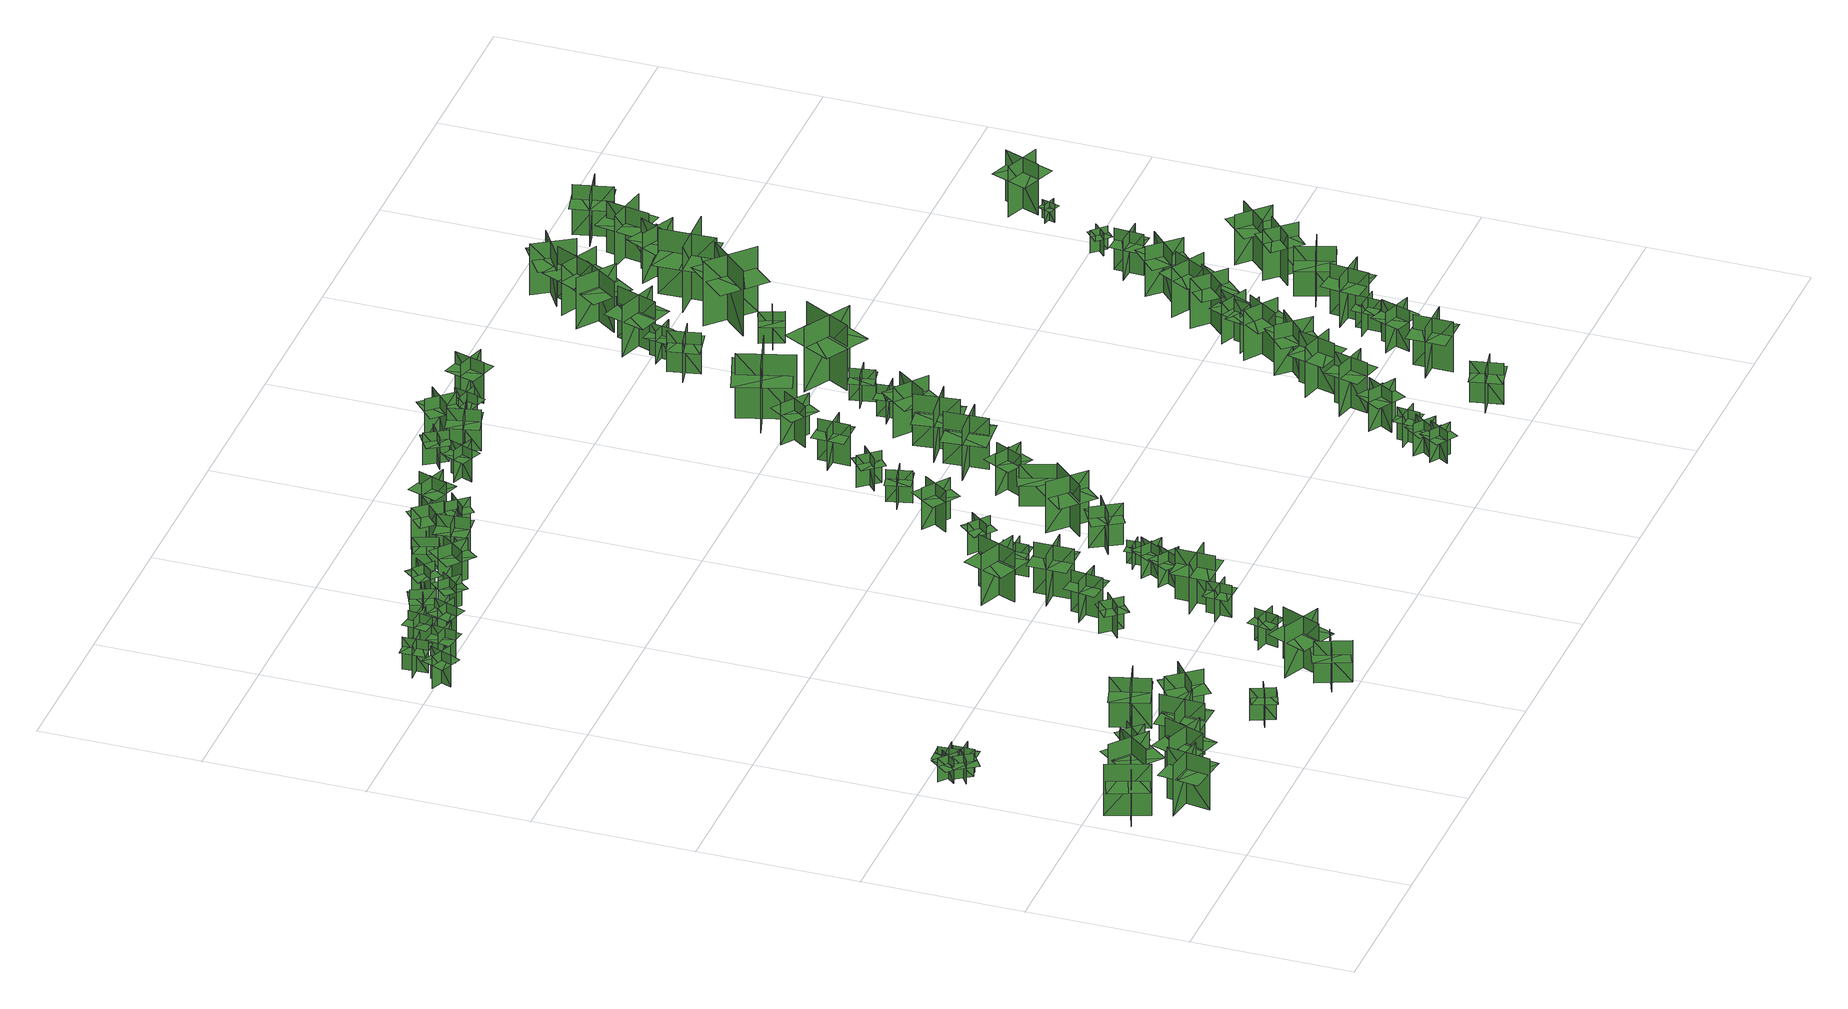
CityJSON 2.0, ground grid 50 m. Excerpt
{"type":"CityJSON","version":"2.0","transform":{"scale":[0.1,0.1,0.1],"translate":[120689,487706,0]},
"CityObjects":{
"tree1":{"type":"SolitaryVegetationObject","geometry":[{"type":"MultiSurface","lod":"1","boundaries":[[[0,1,2]],[[0,2,3]],[[4,5,6]],[[4,6,7]],[[8,9,10]],[[8,10,11]],[[8,11,12]],[[8,12,13]]]}]},
"tree2":{"type":"SolitaryVegetationObject","geometry":[{"type":"MultiSurface","lod":"1","boundaries":[[[14,15,16]],[[14,16,17]],[[18,19,20]],[[18,20,21]],[[22,23,24]],[[22,24,25]],[[22,25,26]],[[22,26,27]]]}]},
"tree3":{"type":"SolitaryVegetationObject","geometry":[{"type":"MultiSurface","lod":"1","boundaries":[[[28,29,30]],[[28,30,31]],[[32,33,34]],[[32,34,35]],[[36,37,38]],[[36,38,39]],[[36,39,40]],[[36,40,41]]]}]},
"tree4":{"type":"SolitaryVegetationObject","geometry":[{"type":"MultiSurface","lod":"1","boundaries":[[[42,43,44]],[[42,44,45]],[[46,47,48]],[[46,48,49]],[[50,51,52]],[[50,52,53]],[[50,53,54]],[[50,54,55]]]}]},
"tree5":{"type":"SolitaryVegetationObject","geometry":[{"type":"MultiSurface","lod":"1","boundaries":[[[56,57,58]],[[56,58,59]],[[60,61,62]],[[60,62,63]],[[64,65,66]],[[64,66,67]],[[64,67,68]],[[64,68,69]]]}]},
"tree6":{"type":"SolitaryVegetationObject","geometry":[{"type":"MultiSurface","lod":"1","boundaries":[[[70,71,72]],[[70,72,73]],[[74,75,76]],[[74,76,77]],[[78,79,80]],[[78,80,81]],[[78,81,82]],[[78,82,83]]]}]},
"tree7":{"type":"SolitaryVegetationObject","geometry":[{"type":"MultiSurface","lod":"1","boundaries":[[[84,85,86]],[[84,86,87]],[[88,89,90]],[[88,90,91]],[[92,93,94]],[[92,94,95]],[[92,95,96]],[[92,96,97]]]}]},
"tree8":{"type":"SolitaryVegetationObject","geometry":[{"type":"MultiSurface","lod":"1","boundaries":[[[98,99,100]],[[98,100,101]],[[102,103,104]],[[102,104,105]],[[106,107,108]],[[106,108,109]],[[106,109,110]],[[106,110,111]]]}]},
"tree9":{"type":"SolitaryVegetationObject","geometry":[{"type":"MultiSurface","lod":"1","boundaries":[[[112,113,114]],[[112,114,115]],[[116,117,118]],[[116,118,119]],[[120,121,122]],[[120,122,123]],[[120,123,124]],[[120,124,125]]]}]},
"tree10":{"type":"SolitaryVegetationObject","geometry":[{"type":"MultiSurface","lod":"1","boundaries":[[[126,127,128]],[[126,128,129]],[[130,131,132]],[[130,132,133]],[[134,135,136]],[[134,136,137]],[[134,137,138]],[[134,138,139]]]}]},
"tree11":{"type":"SolitaryVegetationObject","geometry":[{"type":"MultiSurface","lod":"1","boundaries":[[[140,141,142]],[[140,142,143]],[[144,145,146]],[[144,146,147]],[[148,149,150]],[[148,150,151]],[[148,151,152]],[[148,152,153]]]}]},
"tree12":{"type":"SolitaryVegetationObject","geometry":[{"type":"MultiSurface","lod":"1","boundaries":[[[154,155,156]],[[154,156,157]],[[158,159,160]],[[158,160,161]],[[162,163,164]],[[162,164,165]],[[162,165,166]],[[162,166,167]]]}]},
"tree13":{"type":"SolitaryVegetationObject","geometry":[{"type":"MultiSurface","lod":"1","boundaries":[[[168,169,170]],[[168,170,171]],[[172,173,174]],[[172,174,175]],[[176,177,178]],[[176,178,179]],[[176,179,180]],[[176,180,181]]]}]},
"tree14":{"type":"SolitaryVegetationObject","geometry":[{"type":"MultiSurface","lod":"1","boundaries":[[[182,183,184]],[[182,184,185]],[[186,187,188]],[[186,188,189]],[[190,191,192]],[[190,192,193]],[[190,193,194]],[[190,194,195]]]}]},
"tree15":{"type":"SolitaryVegetationObject","geometry":[{"type":"MultiSurface","lod":"1","boundaries":[[[196,197,198]],[[196,198,199]],[[200,201,202]],[[200,202,203]],[[204,205,206]],[[204,206,207]],[[204,207,208]],[[204,208,209]]]}]},
"tree16":{"type":"SolitaryVegetationObject","geometry":[{"type":"MultiSurface","lod":"1","boundaries":[[[210,211,212]],[[210,212,213]],[[214,215,216]],[[214,216,217]],[[218,219,220]],[[218,220,221]],[[218,221,222]],[[218,222,223]]]}]},
"tree17":{"type":"SolitaryVegetationObject","geometry":[{"type":"MultiSurface","lod":"1","boundaries":[[[224,225,226]],[[224,226,227]],[[228,229,230]],[[228,230,231]],[[232,233,234]],[[232,234,235]],[[232,235,236]],[[232,236,237]]]}]},
"tree18":{"type":"SolitaryVegetationObject","geometry":[{"type":"MultiSurface","lod":"1","boundaries":[[[238,239,240]],[[238,240,241]],[[242,243,244]],[[242,244,245]],[[246,247,248]],[[246,248,249]],[[246,249,250]],[[246,250,251]]]}]},
"tree19":{"type":"SolitaryVegetationObject","geometry":[{"type":"MultiSurface","lod":"1","boundaries":[[[252,253,254]],[[252,254,255]],[[256,257,258]],[[256,258,259]],[[260,261,262]],[[260,262,263]],[[260,263,264]],[[260,264,265]]]}]},
"tree20":{"type":"SolitaryVegetationObject","geometry":[{"type":"MultiSurface","lod":"1","boundaries":[[[266,267,268]],[[266,268,269]],[[270,271,272]],[[270,272,273]],[[274,275,276]],[[274,276,277]],[[274,277,278]],[[274,278,279]]]}]},
"tree21":{"type":"SolitaryVegetationObject","geometry":[{"type":"MultiSurface","lod":"1","boundaries":[[[280,281,282]],[[280,282,283]],[[284,285,286]],[[284,286,287]],[[288,289,290]],[[288,290,291]],[[288,291,292]],[[288,292,293]]]}]},
"tree22":{"type":"SolitaryVegetationObject","geometry":[{"type":"MultiSurface","lod":"1","boundaries":[[[294,295,296]],[[294,296,297]],[[298,299,300]],[[298,300,301]],[[302,303,304]],[[302,304,305]],[[302,305,306]],[[302,306,307]]]}]},
"tree23":{"type":"SolitaryVegetationObject","geometry":[{"type":"MultiSurface","lod":"1","boundaries":[[[308,309,310]],[[308,310,311]],[[312,313,314]],[[312,314,315]],[[316,317,318]],[[316,318,319]],[[316,319,320]],[[316,320,321]]]}]},
"tree24":{"type":"SolitaryVegetationObject","geometry":[{"type":"MultiSurface","lod":"1","boundaries":[[[322,323,324]],[[322,324,325]],[[326,327,328]],[[326,328,329]],[[330,331,332]],[[330,332,333]],[[330,333,334]],[[330,334,335]]]}]},
"tree25":{"type":"SolitaryVegetationObject","geometry":[{"type":"MultiSurface","lod":"1","boundaries":[[[336,337,338]],[[336,338,339]],[[340,341,342]],[[340,342,343]],[[344,345,346]],[[344,346,347]],[[344,347,348]],[[344,348,349]]]}]},
"tree26":{"type":"SolitaryVegetationObject","geometry":[{"type":"MultiSurface","lod":"1","boundaries":[[[350,351,352]],[[350,352,353]],[[354,355,356]],[[354,356,357]],[[358,359,360]],[[358,360,361]],[[358,361,362]],[[358,362,363]]]}]},
"tree27":{"type":"SolitaryVegetationObject","geometry":[{"type":"MultiSurface","lod":"1","boundaries":[[[364,365,366]],[[364,366,367]],[[368,369,370]],[[368,370,371]],[[372,373,374]],[[372,374,375]],[[372,375,376]],[[372,376,377]]]}]},
"tree28":{"type":"SolitaryVegetationObject","geometry":[{"type":"MultiSurface","lod":"1","boundaries":[[[378,379,380]],[[378,380,381]],[[382,383,384]],[[382,384,385]],[[386,387,388]],[[386,388,389]],[[386,389,390]],[[386,390,391]]]}]},
"tree29":{"type":"SolitaryVegetationObject","geometry":[{"type":"MultiSurface","lod":"1","boundaries":[[[392,393,394]],[[392,394,395]],[[396,397,398]],[[396,398,399]],[[400,401,402]],[[400,402,403]],[[400,403,404]],[[400,404,405]]]}]},
"tree30":{"type":"SolitaryVegetationObject","geometry":[{"type":"MultiSurface","lod":"1","boundaries":[[[406,407,408]],[[406,408,409]],[[410,411,412]],[[410,412,413]],[[414,415,416]],[[414,416,417]],[[414,417,418]],[[414,418,419]]]}]},
"tree31":{"type":"SolitaryVegetationObject","geometry":[{"type":"MultiSurface","lod":"1","boundaries":[[[420,421,422]],[[420,422,423]],[[424,425,426]],[[424,426,427]],[[428,429,430]],[[428,430,431]],[[428,431,432]],[[428,432,433]]]}]},
"tree32":{"type":"SolitaryVegetationObject","geometry":[{"type":"MultiSurface","lod":"1","boundaries":[[[434,435,436]],[[434,436,437]],[[438,439,440]],[[438,440,441]],[[442,443,444]],[[442,444,445]],[[442,445,446]],[[442,446,447]]]}]},
"tree33":{"type":"SolitaryVegetationObject","geometry":[{"type":"MultiSurface","lod":"1","boundaries":[[[448,449,450]],[[448,450,451]],[[452,453,454]],[[452,454,455]],[[456,457,458]],[[456,458,459]],[[456,459,460]],[[456,460,461]]]}]},
"tree34":{"type":"SolitaryVegetationObject","geometry":[{"type":"MultiSurface","lod":"1","boundaries":[[[462,463,464]],[[462,464,465]],[[466,467,468]],[[466,468,469]],[[470,471,472]],[[470,472,473]],[[470,473,474]],[[470,474,475]]]}]},
"tree35":{"type":"SolitaryVegetationObject","geometry":[{"type":"MultiSurface","lod":"1","boundaries":[[[476,477,478]],[[476,478,479]],[[480,481,482]],[[480,482,483]],[[484,485,486]],[[484,486,487]],[[484,487,488]],[[484,488,489]]]}]},
"tree36":{"type":"SolitaryVegetationObject","geometry":[{"type":"MultiSurface","lod":"1","boundaries":[[[490,491,492]],[[490,492,493]],[[494,495,496]],[[494,496,497]],[[498,499,500]],[[498,500,501]],[[498,501,502]],[[498,502,503]]]}]},
"tree37":{"type":"SolitaryVegetationObject","geometry":[{"type":"MultiSurface","lod":"1","boundaries":[[[504,505,506]],[[504,506,507]],[[508,509,510]],[[508,510,511]],[[512,513,514]],[[512,514,515]],[[512,515,516]],[[512,516,517]]]}]},
"tree38":{"type":"SolitaryVegetationObject","geometry":[{"type":"MultiSurface","lod":"1","boundaries":[[[518,519,520]],[[518,520,521]],[[522,523,524]],[[522,524,525]],[[526,527,528]],[[526,528,529]],[[526,529,530]],[[526,530,531]]]}]},
"tree39":{"type":"SolitaryVegetationObject","geometry":[{"type":"MultiSurface","lod":"1","boundaries":[[[532,533,534]],[[532,534,535]],[[536,537,538]],[[536,538,539]],[[540,541,542]],[[540,542,543]],[[540,543,544]],[[540,544,545]]]}]},
"tree40":{"type":"SolitaryVegetationObject","geometry":[{"type":"MultiSurface","lod":"1","boundaries":[[[546,547,548]],[[546,548,549]],[[550,551,552]],[[550,552,553]],[[554,555,556]],[[554,556,557]],[[554,557,558]],[[554,558,559]]]}]},
"tree41":{"type":"SolitaryVegetationObject","geometry":[{"type":"MultiSurface","lod":"1","boundaries":[[[560,561,562]],[[560,562,563]],[[564,565,566]],[[564,566,567]],[[568,569,570]],[[568,570,571]],[[568,571,572]],[[568,572,573]]]}]},
"tree42":{"type":"SolitaryVegetationObject","geometry":[{"type":"MultiSurface","lod":"1","boundaries":[[[574,575,576]],[[574,576,577]],[[578,579,580]],[[578,580,581]],[[582,583,584]],[[582,584,585]],[[582,585,586]],[[582,586,587]]]}]},
"tree43":{"type":"SolitaryVegetationObject","geometry":[{"type":"MultiSurface","lod":"1","boundaries":[[[588,589,590]],[[588,590,591]],[[592,593,594]],[[592,594,595]],[[596,597,598]],[[596,598,599]],[[596,599,600]],[[596,600,601]]]}]},
"tree44":{"type":"SolitaryVegetationObject","geometry":[{"type":"MultiSurface","lod":"1","boundaries":[[[602,603,604]],[[602,604,605]],[[606,607,608]],[[606,608,609]],[[610,611,612]],[[610,612,613]],[[610,613,614]],[[610,614,615]]]}]},
"tree45":{"type":"SolitaryVegetationObject","geometry":[{"type":"MultiSurface","lod":"1","boundaries":[[[616,617,618]],[[616,618,619]],[[620,621,622]],[[620,622,623]],[[624,625,626]],[[624,626,627]],[[624,627,628]],[[624,628,629]]]}]},
"tree46":{"type":"SolitaryVegetationObject","geometry":[{"type":"MultiSurface","lod":"1","boundaries":[[[630,631,632]],[[630,632,633]],[[634,635,636]],[[634,636,637]],[[638,639,640]],[[638,640,641]],[[638,641,642]],[[638,642,643]]]}]},
"tree47":{"type":"SolitaryVegetationObject","geometry":[{"type":"MultiSurface","lod":"1","boundaries":[[[644,645,646]],[[644,646,647]],[[648,649,650]],[[648,650,651]],[[652,653,654]],[[652,654,655]],[[652,655,656]],[[652,656,657]]]}]},
"tree48":{"type":"SolitaryVegetationObject","geometry":[{"type":"MultiSurface","lod":"1","boundaries":[[[658,659,660]],[[658,660,661]],[[662,663,664]],[[662,664,665]],[[666,667,668]],[[666,668,669]],[[666,669,670]],[[666,670,671]]]}]},
"tree49":{"type":"SolitaryVegetationObject","geometry":[{"type":"MultiSurface","lod":"1","boundaries":[[[672,673,674]],[[672,674,675]],[[676,677,678]],[[676,678,679]],[[680,681,682]],[[680,682,683]],[[680,683,684]],[[680,684,685]]]}]},
"tree50":{"type":"SolitaryVegetationObject","geometry":[{"type":"MultiSurface","lod":"1","boundaries":[[[686,687,688]],[[686,688,689]],[[690,691,692]],[[690,692,693]],[[694,695,696]],[[694,696,697]],[[694,697,698]],[[694,698,699]]]}]},
"tree51":{"type":"SolitaryVegetationObject","geometry":[{"type":"MultiSurface","lod":"1","boundaries":[[[700,701,702]],[[700,702,703]],[[704,705,706]],[[704,706,707]],[[708,709,710]],[[708,710,711]],[[708,711,712]],[[708,712,713]]]}]},
"tree52":{"type":"SolitaryVegetationObject","geometry":[{"type":"MultiSurface","lod":"1","boundaries":[[[714,715,716]],[[714,716,717]],[[718,719,720]],[[718,720,721]],[[722,723,724]],[[722,724,725]],[[722,725,726]],[[722,726,727]]]}]},
"tree53":{"type":"SolitaryVegetationObject","geometry":[{"type":"MultiSurface","lod":"1","boundaries":[[[728,729,730]],[[728,730,731]],[[732,733,734]],[[732,734,735]],[[736,737,738]],[[736,738,739]],[[736,739,740]],[[736,740,741]]]}]},
"tree54":{"type":"SolitaryVegetationObject","geometry":[{"type":"MultiSurface","lod":"1","boundaries":[[[742,743,744]],[[742,744,745]],[[746,747,748]],[[746,748,749]],[[750,751,752]],[[750,752,753]],[[750,753,754]],[[750,754,755]]]}]},
"tree55":{"type":"SolitaryVegetationObject","geometry":[{"type":"MultiSurface","lod":"1","boundaries":[[[756,757,758]],[[756,758,759]],[[760,761,762]],[[760,762,763]],[[764,765,766]],[[764,766,767]],[[764,767,768]],[[764,768,769]]]}]},
"tree56":{"type":"SolitaryVegetationObject","geometry":[{"type":"MultiSurface","lod":"1","boundaries":[[[770,771,772]],[[770,772,773]],[[774,775,776]],[[774,776,777]],[[778,779,780]],[[778,780,781]],[[778,781,782]],[[778,782,783]]]}]},
"tree57":{"type":"SolitaryVegetationObject","geometry":[{"type":"MultiSurface","lod":"1","boundaries":[[[784,785,786]],[[784,786,787]],[[788,789,790]],[[788,790,791]],[[792,793,794]],[[792,794,795]],[[792,795,796]],[[792,796,797]]]}]},
"tree58":{"type":"SolitaryVegetationObject","geometry":[{"type":"MultiSurface","lod":"1","boundaries":[[[798,799,800]],[[798,800,801]],[[802,803,804]],[[802,804,805]],[[806,807,808]],[[806,808,809]],[[806,809,810]],[[806,810,811]]]}]},
"tree59":{"type":"SolitaryVegetationObject","geometry":[{"type":"MultiSurface","lod":"1","boundaries":[[[812,813,814]],[[812,814,815]],[[816,817,818]],[[816,818,819]],[[820,821,822]],[[820,822,823]],[[820,823,824]],[[820,824,825]]]}]},
"tree60":{"type":"SolitaryVegetationObject","geometry":[{"type":"MultiSurface","lod":"1","boundaries":[[[826,827,828]],[[826,828,829]],[[830,831,832]],[[830,832,833]],[[834,835,836]],[[834,836,837]],[[834,837,838]],[[834,838,839]]]}]},
"tree61":{"type":"SolitaryVegetationObject","geometry":[{"type":"MultiSurface","lod":"1","boundaries":[[[840,841,842]],[[840,842,843]],[[844,845,846]],[[844,846,847]],[[848,849,850]],[[848,850,851]],[[848,851,852]],[[848,852,853]]]}]},
"tree62":{"type":"SolitaryVegetationObject","geometry":[{"type":"MultiSurface","lod":"1","boundaries":[[[854,855,856]],[[854,856,857]],[[858,859,860]],[[858,860,861]],[[862,863,864]],[[862,864,865]],[[862,865,866]],[[862,866,867]]]}]},
"tree63":{"type":"SolitaryVegetationObject","geometry":[{"type":"MultiSurface","lod":"1","boundaries":[[[868,869,870]],[[868,870,871]],[[872,873,874]],[[872,874,875]],[[876,877,878]],[[876,878,879]],[[876,879,880]],[[876,880,881]]]}]},
"tree64":{"type":"SolitaryVegetationObject","geometry":[{"type":"MultiSurface","lod":"1","boundaries":[[[882,883,884]],[[882,884,885]],[[886,887,888]],[[886,888,889]],[[890,891,892]],[[890,892,893]],[[890,893,894]],[[890,894,895]]]}]},
"tree65":{"type":"SolitaryVegetationObject","geometry":[{"type":"MultiSurface","lod":"1","boundaries":[[[896,897,898]],[[896,898,899]],[[900,901,902]],[[900,902,903]],[[904,905,906]],[[904,906,907]],[[904,907,908]],[[904,908,909]]]}]},
"tree66":{"type":"SolitaryVegetationObject","geometry":[{"type":"MultiSurface","lod":"1","boundaries":[[[910,911,912]],[[910,912,913]],[[914,915,916]],[[914,916,917]],[[918,919,920]],[[918,920,921]],[[918,921,922]],[[918,922,923]]]}]},
"tree67":{"type":"SolitaryVegetationObject","geometry":[{"type":"MultiSurface","lod":"1","boundaries":[[[924,925,926]],[[924,926,927]],[[928,929,930]],[[928,930,931]],[[932,933,934]],[[932,934,935]],[[932,935,936]],[[932,936,937]]]}]},
"tree68":{"type":"SolitaryVegetationObject","geometry":[{"type":"MultiSurface","lod":"1","boundaries":[[[938,939,940]],[[938,940,941]],[[942,943,944]],[[942,944,945]],[[946,947,948]],[[946,948,949]],[[946,949,950]],[[946,950,951]]]}]},
"tree69":{"type":"SolitaryVegetationObject","geometry":[{"type":"MultiSurface","lod":"1","boundaries":[[[952,953,954]],[[952,954,955]],[[956,957,958]],[[956,958,959]],[[960,961,962]],[[960,962,963]],[[960,963,964]],[[960,964,965]]]}]},
"tree70":{"type":"SolitaryVegetationObject","geometry":[{"type":"MultiSurface","lod":"1","boundaries":[[[966,967,968]],[[966,968,969]],[[970,971,972]],[[970,972,973]],[[974,975,976]],[[974,976,977]],[[974,977,978]],[[974,978,979]]]}]},
"tree71":{"type":"SolitaryVegetationObject","geometry":[{"type":"MultiSurface","lod":"1","boundaries":[[[980,981,982]],[[980,982,983]],[[984,985,986]],[[984,986,987]],[[988,989,990]],[[988,990,991]],[[988,991,992]],[[988,992,993]]]}]},
"tree72":{"type":"SolitaryVegetationObject","geometry":[{"type":"MultiSurface","lod":"1","boundaries":[[[994,995,996]],[[994,996,997]],[[998,999,1000]],[[998,1000,1001]],[[1002,1003,1004]],[[1002,1004,1005]],[[1002,1005,1006]],[[1002,1006,1007]]]}]},
"tree73":{"type":"SolitaryVegetationObject","geometry":[{"type":"MultiSurface","lod":"1","boundaries":[[[1008,1009,1010]],[[1008,1010,1011]],[[1012,1013,1014]],[[1012,1014,1015]],[[1016,1017,1018]],[[1016,1018,1019]],[[1016,1019,1020]],[[1016,1020,1021]]]}]},
"tree74":{"type":"SolitaryVegetationObject","geometry":[{"type":"MultiSurface","lod":"1","boundaries":[[[1022,1023,1024]],[[1022,1024,1025]],[[1026,1027,1028]],[[1026,1028,1029]],[[1030,1031,1032]],[[1030,1032,1033]],[[1030,1033,1034]],[[1030,1034,1035]]]}]},
"tree75":{"type":"SolitaryVegetationObject","geometry":[{"type":"MultiSurface","lod":"1","boundaries":[[[1036,1037,1038]],[[1036,1038,1039]],[[1040,1041,1042]],[[1040,1042,1043]],[[1044,1045,1046]],[[1044,1046,1047]],[[1044,1047,1048]],[[1044,1048,1049]]]}]},
"tree76":{"type":"SolitaryVegetationObject","geometry":[{"type":"MultiSurface","lod":"1","boundaries":[[[1050,1051,1052]],[[1050,1052,1053]],[[1054,1055,1056]],[[1054,1056,1057]],[[1058,1059,1060]],[[1058,1060,1061]],[[1058,1061,1062]],[[1058,1062,1063]]]}]},
"tree77":{"type":"SolitaryVegetationObject","geometry":[{"type":"MultiSurface","lod":"1","boundaries":[[[1064,1065,1066]],[[1064,1066,1067]],[[1068,1069,1070]],[[1068,1070,1071]],[[1072,1073,1074]],[[1072,1074,1075]],[[1072,1075,1076]],[[1072,1076,1077]]]}]},
"tree78":{"type":"SolitaryVegetationObject","geometry":[{"type":"MultiSurface","lod":"1","boundaries":[[[1078,1079,1080]],[[1078,1080,1081]],[[1082,1083,1084]],[[1082,1084,1085]],[[1086,1087,1088]],[[1086,1088,1089]],[[1086,1089,1090]],[[1086,1090,1091]]]}]},
"tree79":{"type":"SolitaryVegetationObject","geometry":[{"type":"MultiSurface","lod":"1","boundaries":[[[1092,1093,1094]],[[1092,1094,1095]],[[1096,1097,1098]],[[1096,1098,1099]],[[1100,1101,1102]],[[1100,1102,1103]],[[1100,1103,1104]],[[1100,1104,1105]]]}]},
"tree80":{"type":"SolitaryVegetationObject","geometry":[{"type":"MultiSurface","lod":"1","boundaries":[[[1106,1107,1108]],[[1106,1108,1109]],[[1110,1111,1112]],[[1110,1112,1113]],[[1114,1115,1116]],[[1114,1116,1117]],[[1114,1117,1118]],[[1114,1118,1119]]]}]},
"tree81":{"type":"SolitaryVegetationObject","geometry":[{"type":"MultiSurface","lod":"1","boundaries":[[[1120,1121,1122]],[[1120,1122,1123]],[[1124,1125,1126]],[[1124,1126,1127]],[[1128,1129,1130]],[[1128,1130,1131]],[[1128,1131,1132]],[[1128,1132,1133]]]}]},
"tree82":{"type":"SolitaryVegetationObject","geometry":[{"type":"MultiSurface","lod":"1","boundaries":[[[1134,1135,1136]],[[1134,1136,1137]],[[1138,1139,1140]],[[1138,1140,1141]],[[1142,1143,1144]],[[1142,1144,1145]],[[1142,1145,1146]],[[1142,1146,1147]]]}]},
"tree83":{"type":"SolitaryVegetationObject","geometry":[{"type":"MultiSurface","lod":"1","boundaries":[[[1148,1149,1150]],[[1148,1150,1151]],[[1152,1153,1154]],[[1152,1154,1155]],[[1156,1157,1158]],[[1156,1158,1159]],[[1156,1159,1160]],[[1156,1160,1161]]]}]},
"tree84":{"type":"SolitaryVegetationObject","geometry":[{"type":"MultiSurface","lod":"1","boundaries":[[[1162,1163,1164]],[[1162,1164,1165]],[[1166,1167,1168]],[[1166,1168,1169]],[[1170,1171,1172]],[[1170,1172,1173]],[[1170,1173,1174]],[[1170,1174,1175]]]}]},
"tree85":{"type":"SolitaryVegetationObject","geometry":[{"type":"MultiSurface","lod":"1","boundaries":[[[1176,1177,1178]],[[1176,1178,1179]],[[1180,1181,1182]],[[1180,1182,1183]],[[1184,1185,1186]],[[1184,1186,1187]],[[1184,1187,1188]],[[1184,1188,1189]]]}]},
"tree86":{"type":"SolitaryVegetationObject","geometry":[{"type":"MultiSurface","lod":"1","boundaries":[[[1190,1191,1192]],[[1190,1192,1193]],[[1194,1195,1196]],[[1194,1196,1197]],[[1198,1199,1200]],[[1198,1200,1201]],[[1198,1201,1202]],[[1198,1202,1203]]]}]},
"tree87":{"type":"SolitaryVegetationObject","geometry":[{"type":"MultiSurface","lod":"1","boundaries":[[[1204,1205,1206]],[[1204,1206,1207]],[[1208,1209,1210]],[[1208,1210,1211]],[[1212,1213,1214]],[[1212,1214,1215]],[[1212,1215,1216]],[[1212,1216,1217]]]}]},
"tree88":{"type":"SolitaryVegetationObject","geometry":[{"type":"MultiSurface","lod":"1","boundaries":[[[1218,1219,1220]],[[1218,1220,1221]],[[1222,1223,1224]],[[1222,1224,1225]],[[1226,1227,1228]],[[1226,1228,1229]],[[1226,1229,1230]],[[1226,1230,1231]]]}]},
"tree89":{"type":"SolitaryVegetationObject","geometry":[{"type":"MultiSurface","lod":"1","boundaries":[[[1232,1233,1234]],[[1232,1234,1235]],[[1236,1237,1238]],[[1236,1238,1239]],[[1240,1241,1242]],[[1240,1242,1243]],[[1240,1243,1244]],[[1240,1244,1245]]]}]},
"tree90":{"type":"SolitaryVegetationObject","geometry":[{"type":"MultiSurface","lod":"1","boundaries":[[[1246,1247,1248]],[[1246,1248,1249]],[[1250,1251,1252]],[[1250,1252,1253]],[[1254,1255,1256]],[[1254,1256,1257]],[[1254,1257,1258]],[[1254,1258,1259]]]}]},
"tree91":{"type":"SolitaryVegetationObject","geometry":[{"type":"MultiSurface","lod":"1","boundaries":[[[1260,1261,1262]],[[1260,1262,1263]],[[1264,1265,1266]],[[1264,1266,1267]],[[1268,1269,1270]],[[1268,1270,1271]],[[1268,1271,1272]],[[1268,1272,1273]]]}]},
"tree92":{"type":"SolitaryVegetationObject","geometry":[{"type":"MultiSurface","lod":"1","boundaries":[[[1274,1275,1276]],[[1274,1276,1277]],[[1278,1279,1280]],[[1278,1280,1281]],[[1282,1283,1284]],[[1282,1284,1285]],[[1282,1285,1286]],[[1282,1286,1287]]]}]},
"tree93":{"type":"SolitaryVegetationObject","geometry":[{"type":"MultiSurface","lod":"1","boundaries":[[[1288,1289,1290]],[[1288,1290,1291]],[[1292,1293,1294]],[[1292,1294,1295]],[[1296,1297,1298]],[[1296,1298,1299]],[[1296,1299,1300]],[[1296,1300,1301]]]}]},
"tree94":{"type":"SolitaryVegetationObject","geometry":[{"type":"MultiSurface","lod":"1","boundaries":[[[1302,1303,1304]],[[1302,1304,1305]],[[1306,1307,1308]],[[1306,1308,1309]],[[1310,1311,1312]],[[1310,1312,1313]],[[1310,1313,1314]],[[1310,1314,1315]]]}]},
"tree95":{"type":"SolitaryVegetationObject","geometry":[{"type":"MultiSurface","lod":"1","boundaries":[[[1316,1317,1318]],[[1316,1318,1319]],[[1320,1321,1322]],[[1320,1322,1323]],[[1324,1325,1326]],[[1324,1326,1327]],[[1324,1327,1328]],[[1324,1328,1329]]]}]},
"tree96":{"type":"SolitaryVegetationObject","geometry":[{"type":"MultiSurface","lod":"1","boundaries":[[[1330,1331,1332]],[[1330,1332,1333]],[[1334,1335,1336]],[[1334,1336,1337]],[[1338,1339,1340]],[[1338,1340,1341]],[[1338,1341,1342]],[[1338,1342,1343]]]}]},
"tree97":{"type":"SolitaryVegetationObject","geometry":[{"type":"MultiSurface","lod":"1","boundaries":[[[1344,1345,1346]],[[1344,1346,1347]],[[1348,1349,1350]],[[1348,1350,1351]],[[1352,1353,1354]],[[1352,1354,1355]],[[1352,1355,1356]],[[1352,1356,1357]]]}]},
"tree98":{"type":"SolitaryVegetationObject","geometry":[{"type":"MultiSurface","lod":"1","boundaries":[[[1358,1359,1360]],[[1358,1360,1361]],[[1362,1363,1364]],[[1362,1364,1365]],[[1366,1367,1368]],[[1366,1368,1369]],[[1366,1369,1370]],[[1366,1370,1371]]]}]},
"tree99":{"type":"SolitaryVegetationObject","geometry":[{"type":"MultiSurface","lod":"1","boundaries":[[[1372,1373,1374]],[[1372,1374,1375]],[[1376,1377,1378]],[[1376,1378,1379]],[[1380,1381,1382]],[[1380,1382,1383]],[[1380,1383,1384]],[[1380,1384,1385]]]}]},
"tree100":{"type":"SolitaryVegetationObject","geometry":[{"type":"MultiSurface","lod":"1","boundaries":[[[1386,1387,1388]],[[1386,1388,1389]],[[1390,1391,1392]],[[1390,1392,1393]],[[1394,1395,1396]],[[1394,1396,1397]],[[1394,1397,1398]],[[1394,1398,1399]]]}]}
},
"vertices":[
[170,412,3],[40,365,3],[40,365,176],[170,412,176],[70,459,3],[117,329,3],[117,329,176],[70,459,176],[158,418,120],[136,478,120],[6,429,120],[29,369,120],[52,309,120],[181,358,120],
[128,267,7],[265,246,7],[265,246,179],[128,267,179],[193,179,7],[214,315,7],[214,315,179],[193,179,179],[135,256,124],[126,193,124],[263,174,124],[272,238,124],[280,301,124],[143,320,124],
[173,480,7],[280,393,7],[280,393,179],[173,480,179],[184,371,7],[271,478,7],[271,478,179],[184,371,179],[173,467,123],[134,417,123],[242,331,123],[282,382,123],[321,432,123],[213,518,123],
[131,923,9],[131,923,87],[79,965,87],[79,965,9],[86,919,9],[86,919,87],[127,969,87],[127,969,9],[80,911,61],[105,890,61],[156,952,61],[130,973,61],[104,994,61],[54,932,61],
[148,920,11],[148,920,88],[92,883,88],[92,883,11],[138,876,11],[138,876,88],[102,930,88],[102,930,11],[143,868,63],[171,886,63],[127,953,63],[99,934,63],[71,916,63],[116,849,63],
[365,374,6],[318,243,6],[318,243,179],[365,374,179],[266,327,6],[396,280,6],[396,280,179],[266,327,179],[353,369,123],[293,389,123],[248,259,123],[309,238,123],[369,217,123],[414,348,123],
[115,955,8],[115,955,85],[182,958,85],[182,958,8],[146,988,8],[146,988,85],[149,924,85],[149,924,8],[145,998,60],[112,996,60],[116,916,60],[150,918,60],[183,919,60],[179,1000,60],
[129,916,9],[129,916,87],[196,915,87],[196,915,9],[162,947,9],[162,947,87],[161,882,87],[161,882,9],[162,957,62],[128,957,62],[128,877,62],[161,876,62],[195,876,62],[195,956,62],
[410,507,5],[353,455,5],[353,455,113],[410,507,113],[359,510,5],[411,452,5],[411,452,113],[359,510,113],[359,510,82],[330,484,82],[382,426,82],[411,452,82],[439,478,82],[388,536,82],
[482,432,5],[477,293,5],[477,293,177],[482,432,177],[401,357,5],[540,352,5],[540,352,177],[401,357,177],[471,423,122],[408,424,122],[405,286,122],[469,285,122],[533,284,122],[535,422,122],
[487,522,6],[605,555,6],[605,555,175],[487,522,175],[558,482,6],[525,599,6],[525,599,175],[558,482,175],[558,482,128],[616,499,128],[583,616,128],[525,599,128],[466,583,128],[499,466,128],
[569,365,10],[664,440,10],[664,440,179],[569,365,179],[649,355,10],[574,450,10],[574,450,179],[649,355,179],[649,355,132],[697,393,132],[622,488,132],[574,450,132],[526,413,132],[602,317,132],
[710,156,13],[681,227,13],[681,227,121],[710,156,121],[731,203,13],[659,174,13],[659,174,121],[731,203,121],[731,203,90],[716,239,90],[644,210,90],[659,174,90],[674,138,90],[745,167,90],
[106,2453,10],[135,2524,10],[135,2524,117],[106,2453,117],[153,2472,10],[82,2502,10],[82,2502,117],[153,2472,117],[153,2472,87],[168,2508,87],[97,2538,87],[82,2502,87],[67,2466,87],[138,2437,87],
[162,2541,7],[158,2619,7],[158,2619,115],[162,2541,115],[197,2579,7],[120,2576,7],[120,2576,115],[197,2579,115],[197,2579,85],[195,2618,85],[118,2614,85],[120,2576,85],[121,2537,85],[199,2541,85],
[979,17,10],[937,122,10],[937,122,151],[979,17,151],[1014,99,10],[909,57,10],[909,57,151],[1014,99,151],[984,26,105],[1032,47,105],[988,151,105],[940,130,105],[892,110,105],[936,6,105],
[204,2525,10],[281,2513,10],[281,2513,118],[204,2525,118],[235,2483,10],[246,2560,10],[246,2560,118],[235,2483,118],[235,2483,87],[273,2478,87],[284,2554,87],[246,2560,87],[207,2565,87],[196,2489,87],
[1048,252,4],[993,126,4],[993,126,176],[1048,252,176],[946,212,4],[1073,157,4],[1073,157,176],[946,212,176],[1036,248,120],[977,273,120],[924,145,120],[983,121,120],[1042,96,120],[1095,224,120],
[298,2649,9],[287,2573,9],[287,2573,117],[298,2649,117],[257,2618,9],[333,2608,9],[333,2608,117],[257,2618,117],[257,2618,87],[251,2580,87],[328,2569,87],[333,2608,87],[339,2646,87],[262,2657,87],
[359,2525,10],[384,2598,10],[384,2598,118],[359,2525,118],[406,2547,10],[333,2572,10],[333,2572,118],[406,2547,118],[406,2547,87],[418,2584,87],[345,2609,87],[333,2572,87],[320,2536,87],[393,2511,87],
[1139,318,5],[1064,334,5],[1064,334,112],[1139,318,112],[1112,361,5],[1095,286,5],[1095,286,112],[1112,361,112],[1112,361,82],[1074,370,82],[1057,294,82],[1095,286,82],[1133,277,82],[1149,353,82],
[407,2683,7],[439,2613,7],[439,2613,115],[407,2683,115],[389,2635,7],[459,2667,7],[459,2667,115],[389,2635,115],[389,2635,84],[405,2600,84],[475,2632,84],[459,2667,84],[443,2702,84],[373,2671,84],
[1045,735,6],[996,795,6],[996,795,114],[1045,735,114],[1051,786,6],[991,737,6],[991,737,114],[1051,786,114],[1051,786,84],[1026,816,84],[966,767,84],[991,737,84],[1015,707,84],[1075,756,84],
[527,2623,11],[476,2565,11],[476,2565,118],[527,2623,118],[476,2620,11],[533,2569,11],[533,2569,118],[476,2620,118],[476,2620,88],[450,2591,88],[508,2540,88],[533,2569,88],[559,2598,88],[501,2649,88],
[1090,910,4],[1078,811,4],[1078,811,142],[1090,910,142],[1037,870,4],[1136,857,4],[1136,857,142],[1037,870,142],[1037,870,103],[1031,820,103],[1130,808,103],[1136,857,103],[1142,907,103],[1044,919,103],
[1204,463,6],[1207,541,6],[1207,541,114],[1204,463,114],[1242,498,6],[1165,501,6],[1165,501,114],[1242,498,114],[1242,498,84],[1244,537,84],[1166,540,84],[1165,501,84],[1163,463,84],[1241,459,84],
[531,2663,5],[581,2723,5],[581,2723,113],[531,2663,113],[582,2668,5],[523,2717,5],[523,2717,113],[582,2668,113],[582,2668,83],[607,2697,83],[548,2747,83],[523,2717,83],[498,2688,83],[558,2638,83],
[1249,528,4],[1251,650,4],[1251,650,174],[1249,528,174],[1307,584,4],[1186,586,4],[1186,586,174],[1307,584,174],[1307,584,126],[1309,645,126],[1187,647,126],[1186,586,126],[1184,525,126],[1306,523,126],
[667,2670,10],[604,2593,10],[604,2593,148],[667,2670,148],[601,2664,10],[678,2601,10],[678,2601,148],[601,2664,148],[601,2664,109],[570,2626,109],[647,2563,109],[678,2601,109],[710,2640,109],[633,2703,109],
[1133,1207,5],[1081,1079,5],[1081,1079,177],[1133,1207,177],[1032,1164,5],[1160,1112,5],[1160,1112,177],[1032,1164,177],[1121,1203,122],[1061,1226,122],[1012,1097,122],[1071,1074,122],[1131,1051,122],[1181,1180,122],
[1153,1046,2],[1154,924,2],[1154,924,172],[1153,1046,172],[1096,988,2],[1217,989,2],[1217,989,172],[1096,988,172],[1096,988,124],[1096,928,124],[1218,928,124],[1217,989,124],[1217,1049,124],[1096,1049,124],
[702,2697,9],[676,2769,9],[676,2769,116],[702,2697,116],[724,2743,9],[652,2717,9],[652,2717,116],[724,2743,116],[724,2743,86],[711,2780,86],[638,2753,86],[652,2717,86],[665,2680,86],[738,2707,86],
[1282,713,10],[1348,673,10],[1348,673,118],[1282,713,118],[1294,663,10],[1334,729,10],[1334,729,118],[1294,663,118],[1294,663,87],[1328,643,87],[1367,710,87],[1334,729,87],[1300,749,87],[1261,682,87],
[1262,1127,4],[1185,1128,4],[1185,1128,112],[1262,1127,112],[1226,1164,4],[1225,1087,4],[1225,1087,112],[1226,1164,112],[1226,1164,82],[1188,1165,82],[1186,1088,82],[1225,1087,82],[1264,1086,82],[1265,1164,82],
[730,2670,11],[829,2681,11],[829,2681,149],[730,2670,149],[781,2628,11],[770,2727,11],[770,2727,149],[781,2628,149],[781,2628,111],[831,2634,111],[819,2733,111],[770,2727,111],[720,2721,111],[732,2623,111],
[1320,778,5],[1387,739,5],[1387,739,113],[1320,778,113],[1332,728,5],[1371,795,5],[1371,795,113],[1332,728,113],[1332,728,82],[1366,708,82],[1405,775,82],[1371,795,82],[1338,814,82],[1299,747,82],
[1410,820,8],[1355,817,8],[1355,817,85],[1410,820,85],[1383,844,8],[1385,789,8],[1385,789,85],[1383,844,85],[1383,844,63],[1355,843,63],[1358,788,63],[1385,789,63],[1413,791,63],[1410,846,63],
[854,2735,3],[788,2810,3],[788,2810,142],[854,2735,142],[859,2801,3],[784,2735,3],[784,2735,142],[859,2801,142],[859,2801,103],[826,2838,103],[751,2772,103],[784,2735,103],[817,2698,103],[892,2764,103],
[1287,1237,5],[1336,1297,5],[1336,1297,113],[1287,1237,113],[1338,1242,5],[1279,1291,5],[1279,1291,113],[1338,1242,113],[1338,1242,83],[1363,1271,83],[1304,1321,83],[1279,1291,83],[1254,1262,83],[1313,1212,83],
[888,2742,9],[938,2683,9],[938,2683,117],[888,2742,117],[883,2690,9],[942,2740,9],[942,2740,117],[883,2690,117],[883,2690,87],[909,2661,87],[967,2711,87],[942,2740,87],[917,2770,87],[858,2720,87],
[1426,974,6],[1478,888,6],[1478,888,145],[1426,974,145],[1410,910,6],[1495,961,6],[1495,961,145],[1410,910,145],[1410,910,106],[1436,867,106],[1521,918,106],[1495,961,106],[1470,1003,106],[1384,952,106],
[974,2850,9],[941,2757,9],[941,2757,148],[974,2850,148],[914,2822,9],[1008,2789,9],[1008,2789,148],[914,2822,148],[914,2822,109],[897,2775,109],[991,2742,109],[1008,2789,109],[1024,2836,109],[930,2869,109],
[1432,1471,5],[1375,1390,5],[1375,1390,144],[1432,1471,144],[1367,1460,5],[1448,1403,5],[1448,1403,144],[1367,1460,144],[1367,1460,105],[1338,1419,105],[1419,1362,105],[1448,1403,105],[1477,1443,105],[1395,1501,105],
[1576,1121,4],[1481,1021,4],[1481,1021,176],[1576,1121,176],[1466,1118,4],[1566,1023,4],[1566,1023,176],[1466,1118,176],[1563,1121,121],[1516,1165,121],[1422,1063,121],[1469,1020,121],[1516,976,121],[1610,1078,121],
[1518,1580,6],[1443,1563,6],[1443,1563,114],[1518,1580,114],[1475,1608,6],[1492,1532,6],[1492,1532,114],[1475,1608,114],[1475,1608,84],[1437,1599,84],[1454,1524,84],[1492,1532,84],[1529,1540,84],[1513,1616,84],
[1611,1129,8],[1574,1236,8],[1574,1236,149],[1611,1129,149],[1650,1210,8],[1543,1173,8],[1543,1173,149],[1650,1210,149],[1616,1139,103],[1665,1157,103],[1627,1263,103],[1578,1245,103],[1528,1227,103],[1567,1121,103],
[1165,2812,7],[1237,2783,7],[1237,2783,115],[1165,2812,115],[1185,2764,7],[1214,2836,7],[1214,2836,115],[1185,2764,115],[1185,2764,85],[1221,2750,85],[1250,2821,85],[1214,2836,85],[1179,2851,85],[1149,2779,85],
[1674,1340,5],[1629,1251,5],[1629,1251,143],[1674,1340,143],[1611,1320,5],[1700,1275,5],[1700,1275,143],[1611,1320,143],[1611,1320,104],[1589,1275,104],[1678,1231,104],[1700,1275,104],[1722,1320,104],[1633,1364,104],
[1517,1657,6],[1576,1707,6],[1576,1707,114],[1517,1657,114],[1568,1652,6],[1518,1712,6],[1518,1712,114],[1568,1652,114],[1568,1652,84],[1598,1677,84],[1548,1737,84],[1518,1712,84],[1489,1687,84],[1538,1628,84],
[1220,2873,6],[1284,2915,6],[1284,2915,113],[1220,2873,113],[1270,2862,6],[1228,2927,6],[1228,2927,113],[1270,2862,113],[1270,2862,83],[1302,2883,83],[1260,2948,83],[1228,2927,83],[1195,2906,83],[1238,2841,83],
[1730,1522,4],[1739,1384,4],[1739,1384,177],[1730,1522,177],[1658,1439,4],[1796,1449,4],[1796,1449,177],[1658,1439,177],[1721,1513,121],[1657,1507,121],[1669,1370,121],[1733,1375,121],[1796,1380,121],[1785,1518,121],
[1627,1867,6],[1625,1767,6],[1625,1767,144],[1627,1867,144],[1579,1821,6],[1679,1819,6],[1679,1819,144],[1579,1821,144],[1579,1821,105],[1578,1771,105],[1678,1770,105],[1679,1819,105],[1680,1869,105],[1580,1871,105],
[1294,2828,9],[1391,2851,9],[1391,2851,147],[1294,2828,147],[1350,2793,9],[1328,2889,9],[1328,2889,147],[1350,2793,147],[1350,2793,108],[1399,2804,108],[1376,2901,108],[1328,2889,108],[1279,2878,108],[1302,2781,108],
[1791,1635,4],[1808,1497,4],[1808,1497,177],[1791,1635,177],[1723,1548,4],[1860,1565,4],[1860,1565,177],[1723,1548,177],[1782,1625,121],[1719,1616,121],[1738,1479,121],[1801,1488,121],[1865,1497,121],[1845,1634,121],
[2175,199,13],[2240,158,13],[2240,158,121],[2175,199,121],[2186,149,13],[2227,214,13],[2227,214,121],[2186,149,121],[2186,149,91],[2219,128,91],[2260,193,91],[2227,214,91],[2195,235,91],[2153,169,91],
[1356,2966,6],[1423,2893,6],[1423,2893,145],[1356,2966,145],[1353,2900,6],[1426,2967,6],[1426,2967,145],[1353,2900,145],[1353,2900,106],[1386,2863,106],[1460,2930,106],[1426,2967,106],[1393,3004,106],[1319,2937,106],
[1732,2003,7],[1675,1921,7],[1675,1921,146],[1732,2003,146],[1666,1992,7],[1748,1935,7],[1748,1935,146],[1666,1992,146],[1666,1992,107],[1638,1951,107],[1720,1894,107],[1748,1935,107],[1777,1976,107],[1694,2033,107],
[2203,258,7],[2265,211,7],[2265,211,115],[2203,258,115],[2210,207,7],[2256,269,7],[2256,269,115],[2210,207,115],[2210,207,85],[2241,183,85],[2287,245,85],[2256,269,85],[2225,292,85],[2179,230,85],
[1463,2844,11],[1483,2919,11],[1483,2919,119],[1463,2844,119],[1508,2869,11],[1433,2890,11],[1433,2890,119],[1508,2869,119],[1508,2869,88],[1518,2907,88],[1443,2927,88],[1433,2890,88],[1423,2852,88],[1497,2832,88],
[1825,1617,5],[1900,1712,5],[1900,1712,175],[1825,1617,175],[1905,1626,5],[1810,1701,5],[1810,1701,175],[1905,1626,175],[1905,1626,127],[1943,1674,127],[1847,1749,127],[1810,1701,127],[1772,1653,127],[1868,1578,127],
[2267,261,7],[2274,332,7],[2274,332,115],[2267,261,115],[2307,294,7],[2236,301,7],[2236,301,115],[2307,294,115],[2307,294,87],[2311,328,87],[2239,336,87],[2236,301,87],[2232,267,87],[2304,260,87],
[1801,1991,13],[1751,2160,13],[1751,2160,232],[1801,1991,232],[1868,2114,13],[1699,2064,13],[1699,2064,232],[1868,2114,232],[1810,2005,161],[1887,2030,161],[1835,2198,161],[1757,2173,161],[1679,2149,161],[1732,1981,161],
[1907,1784,5],[1915,1707,5],[1915,1707,113],[1907,1784,113],[1874,1744,5],[1951,1752,5],[1951,1752,113],[1874,1744,113],[1874,1744,83],[1878,1705,83],[1955,1713,83],[1951,1752,83],[1947,1790,83],[1870,1782,83],
[2288,423,7],[2373,372,7],[2373,372,145],[2288,423,145],[2304,358,7],[2355,444,7],[2355,444,145],[2304,358,145],[2304,358,106],[2347,333,106],[2398,418,106],[2355,444,106],[2312,469,106],[2261,384,106],
[1566,2930,8],[1661,2902,8],[1661,2902,147],[1566,2930,147],[1597,2871,8],[1625,2967,8],[1625,2967,147],[1597,2871,147],[1597,2871,108],[1645,2857,108],[1673,2953,108],[1625,2967,108],[1577,2981,108],[1549,2886,108],
[2000,1857,8],[1924,1842,8],[1924,1842,116],[2000,1857,116],[1958,1886,8],[1973,1810,8],[1973,1810,116],[1958,1886,116],[1958,1886,86],[1920,1878,86],[1935,1802,86],[1973,1810,86],[2011,1817,86],[1996,1893,86],
[2337,529,7],[2446,502,7],[2446,502,177],[2337,529,177],[2380,459,7],[2407,568,7],[2407,568,177],[2380,459,177],[2380,459,133],[2433,446,133],[2459,555,133],[2407,568,133],[2354,581,133],[2327,471,133],
[2551,104,8],[2531,201,8],[2531,201,146],[2551,104,146],[2588,159,8],[2491,139,8],[2491,139,146],[2588,159,146],[2588,159,108],[2578,208,108],[2481,188,108],[2491,139,108],[2501,90,108],[2598,110,108],
[2084,2059,13],[1998,1905,13],[1998,1905,232],[2084,2059,232],[1950,2020,13],[2103,1935,13],[2103,1935,232],[1950,2020,232],[2068,2055,162],[1996,2094,162],[1913,1938,162],[1985,1900,162],[2057,1862,162],[2140,2017,162],
[2447,582,8],[2478,700,8],[2478,700,178],[2447,582,178],[2517,623,8],[2400,654,8],[2400,654,178],[2517,623,178],[2517,623,130],[2533,682,130],[2415,713,130],[2400,654,130],[2384,595,130],[2502,564,130],
[1949,2332,11],[1929,2430,11],[1929,2430,149],[1949,2332,149],[1986,2387,11],[1888,2367,11],[1888,2367,149],[1986,2387,149],[1986,2387,110],[1976,2436,110],[1879,2416,110],[1888,2367,110],[1898,2319,110],[1996,2338,110],
[1958,2473,10],[2035,2461,10],[2035,2461,118],[1958,2473,118],[1988,2431,10],[2001,2507,10],[2001,2507,118],[1988,2431,118],[1988,2431,88],[2027,2425,88],[2039,2501,88],[2001,2507,88],[1962,2513,88],[1950,2437,88],
[2484,777,9],[2566,687,9],[2566,687,178],[2484,777,178],[2479,696,9],[2570,778,9],[2570,778,178],[2479,696,178],[2479,696,131],[2520,651,131],[2611,733,131],[2570,778,131],[2529,823,131],[2439,741,131],
[2669,420,10],[2668,298,10],[2668,298,179],[2669,420,179],[2611,363,10],[2732,362,10],[2732,362,179],[2611,363,179],[2611,363,131],[2610,302,131],[2732,301,131],[2732,362,131],[2733,423,131],[2611,424,131],
[2069,2627,5],[2023,2497,5],[2023,2497,177],[2069,2627,177],[1970,2580,5],[2101,2534,5],[2101,2534,177],[1970,2580,177],[2057,2623,121],[1996,2643,121],[1953,2511,121],[2014,2491,121],[2074,2471,121],[2118,2602,121],
[2127,2177,19],[2200,2204,19],[2200,2204,126],[2127,2177,126],[2174,2155,19],[2147,2228,19],[2147,2228,126],[2174,2155,126],[2174,2155,96],[2210,2169,96],[2183,2241,96],[2147,2228,96],[2111,2215,96],[2138,2142,96],
[2630,817,9],[2530,886,9],[2530,886,178],[2630,817,178],[2616,897,9],[2547,797,9],[2547,797,178],[2616,897,178],[2616,897,130],[2566,931,130],[2497,831,130],[2547,797,130],[2597,762,130],[2666,862,130],
[2603,851,9],[2627,948,9],[2627,948,148],[2603,851,148],[2660,885,9],[2563,909,9],[2563,909,148],[2660,885,148],[2660,885,109],[2672,933,109],[2576,958,109],[2563,909,109],[2551,861,109],[2648,837,109],
[2701,514,10],[2796,482,10],[2796,482,148],[2701,514,148],[2731,454,10],[2762,548,10],[2762,548,148],[2731,454,148],[2731,454,110],[2778,438,110],[2810,533,110],[2762,548,110],[2715,564,110],[2683,470,110],
[2625,911,10],[2664,1003,10],[2664,1003,148],[2625,911,148],[2687,935,10],[2595,975,10],[2595,975,148],[2687,935,148],[2687,935,109],[2707,981,109],[2615,1020,109],[2595,975,109],[2576,929,109],[2667,890,109],
[2072,2754,5],[2183,2672,5],[2183,2672,177],[2072,2754,177],[2088,2645,5],[2170,2757,5],[2170,2757,177],[2088,2645,177],[2073,2741,121],[2036,2689,121],[2149,2609,121],[2186,2661,121],[2223,2713,121],[2110,2793,121],
[2189,2288,8],[2310,2416,8],[2310,2416,227],[2189,2288,227],[2328,2292,8],[2201,2413,8],[2201,2413,227],[2328,2292,227],[2205,2287,157],[2265,2232,157],[2384,2362,157],[2324,2417,157],[2264,2472,157],[2145,2342,157],
[2842,604,10],[2765,609,10],[2765,609,117],[2842,604,117],[2808,643,10],[2804,565,10],[2804,565,117],[2808,643,117],[2808,643,87],[2770,645,87],[2765,568,87],[2804,565,87],[2842,563,87],[2847,640,87],
[2735,1004,7],[2648,1089,7],[2648,1089,176],[2735,1004,176],[2734,1085,7],[2649,998,7],[2649,998,176],[2734,1085,176],[2734,1085,129],[2691,1127,129],[2606,1040,129],[2649,998,129],[2693,955,129],[2778,1042,129],
[2251,2756,6],[2126,2817,6],[2126,2817,178],[2251,2756,178],[2215,2860,6],[2154,2736,6],[2154,2736,178],[2215,2860,178],[2247,2768,122],[2274,2826,122],[2149,2885,122],[2122,2827,122],[2095,2769,122],[2220,2710,122],
[2854,736,9],[2842,615,9],[2842,615,178],[2854,736,178],[2791,685,9],[2912,674,9],[2912,674,179],[2791,685,178],[2791,685,131],[2785,625,131],[2906,613,131],[2912,674,131],[2918,734,131],[2797,746,131],
[2790,1098,9],[2684,1159,9],[2684,1159,178],[2790,1098,178],[2769,1176,9],[2708,1071,9],[2708,1071,178],[2769,1176,178],[2769,1176,131],[2717,1207,131],[2656,1101,131],[2708,1071,131],[2761,1040,131],[2822,1146,131],
[2432,2499,5],[2256,2494,5],[2256,2494,225],[2432,2499,225],[2330,2595,5],[2336,2419,5],[2336,2419,225],[2330,2595,225],[2421,2512,154],[2417,2593,154],[2241,2585,154],[2245,2503,154],[2249,2422,154],[2425,2430,154],
[2171,2848,4],[2288,2922,4],[2288,2922,176],[2171,2848,176],[2278,2824,4],[2204,2941,4],[2204,2941,176],[2278,2824,176],[2183,2844,121],[2219,2791,121],[2334,2867,121],[2299,2920,121],[2264,2974,121],[2148,2898,121],
[2870,786,12],[2986,822,12],[2986,822,181],[2870,786,181],[2941,748,12],[2905,864,12],[2905,864,181],[2941,748,181],[2941,748,133],[2999,766,133],[2963,882,133],[2905,864,133],[2847,846,133],[2883,730,133],
[2766,1267,10],[2849,1179,10],[2849,1179,179],[2766,1267,179],[2763,1186,10],[2852,1270,10],[2852,1270,179],[2763,1186,179],[2763,1186,132],[2805,1142,132],[2893,1225,132],[2852,1270,132],[2810,1314,132],[2721,1231,132],
[2364,2653,7],[2474,2600,7],[2474,2600,176],[2364,2653,176],[2390,2576,7],[2443,2686,7],[2443,2686,176],[2390,2576,176],[2390,2576,129],[2445,2550,129],[2498,2659,129],[2443,2686,129],[2389,2712,129],[2336,2603,129],
[3032,894,12],[2955,976,12],[2955,976,182],[3032,894,182],[3034,976,12],[2952,899,12],[2952,899,182],[3034,976,182],[3034,976,137],[2997,1015,137],[2915,938,137],[2952,899,137],[2990,859,137],[3072,936,137],
[2876,1400,10],[2872,1308,10],[2872,1308,149],[2876,1400,149],[2827,1355,10],[2919,1350,10],[2919,1350,149],[2827,1355,149],[2827,1355,112],[2824,1310,112],[2916,1305,112],[2919,1350,112],[2921,1394,112],[2829,1399,112],
[2470,2672,5],[2496,2808,5],[2496,2808,178],[2470,2672,178],[2561,2734,5],[2425,2760,5],[2425,2760,178],[2561,2734,178],[2481,2679,122],[2544,2668,122],[2568,2804,122],[2505,2815,122],[2442,2826,122],[2418,2690,122],
[3091,1081,11],[3006,993,11],[3006,993,180],[3091,1081,180],[3010,1080,11],[3097,995,11],[3097,995,180],[3010,1080,180],[3010,1080,133],[2967,1036,133],[3055,951,133],[3097,995,133],[3140,1039,133],[3052,1124,133],
[2961,1448,19],[2923,1488,19],[2923,1488,96],[2961,1448,96],[2962,1485,19],[2922,1447,19],[2922,1447,96],[2962,1485,96],[2962,1485,75],[2943,1505,75],[2903,1467,75],[2922,1447,75],[2941,1427,75],[2981,1465,75],
[2549,2932,7],[2576,2813,7],[2576,2813,176],[2549,2932,176],[2505,2864,7],[2624,2890,7],[2624,2890,176],[2505,2864,176],[2505,2864,129],[2518,2804,129],[2637,2830,129],[2624,2890,129],[2611,2949,129],[2492,2923,129],
[3032,1665,20],[3075,1652,20],[3075,1652,82],[3032,1665,82],[3046,1639,20],[3059,1681,20],[3059,1681,82],[3046,1639,82],[3046,1639,65],[3067,1632,65],[3080,1675,65],[3059,1681,65],[3038,1687,65],[3025,1645,65],
[3082,1702,11],[3126,1816,11],[3126,1816,181],[3082,1702,181],[3157,1735,11],[3043,1779,11],[3043,1779,181],[3157,1735,181],[3157,1735,133],[3178,1792,133],[3065,1835,133],[3043,1779,133],[3021,1722,133],[3135,1678,133]
]}
